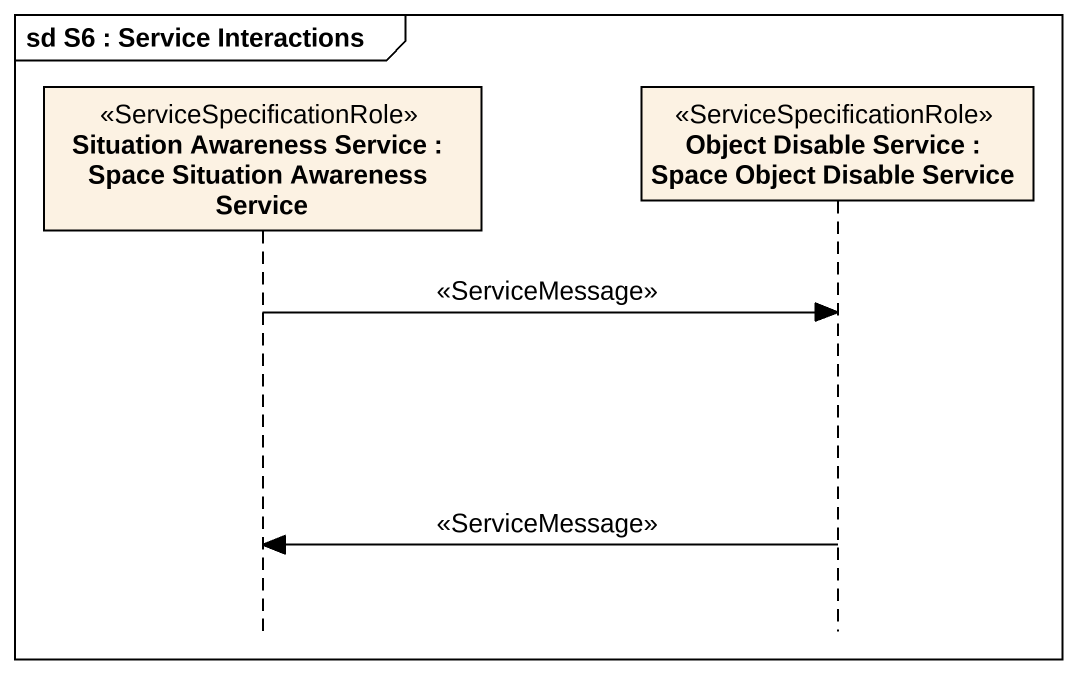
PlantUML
@startuml
mainframe sd S6 : Service Interactions
hide footbox
participant "Situation Awareness Service : Space Situation Awareness Service" as Situation_Awareness_Service <<ServiceSpecificationRole>>
participant "Object Disable Service : Space Object Disable Service" as Object_Disable_Service <<ServiceSpecificationRole>>

Situation_Awareness_Service -> Object_Disable_Service : <<ServiceMessage>>
Object_Disable_Service -> Situation_Awareness_Service : <<ServiceMessage>>
@enduml
